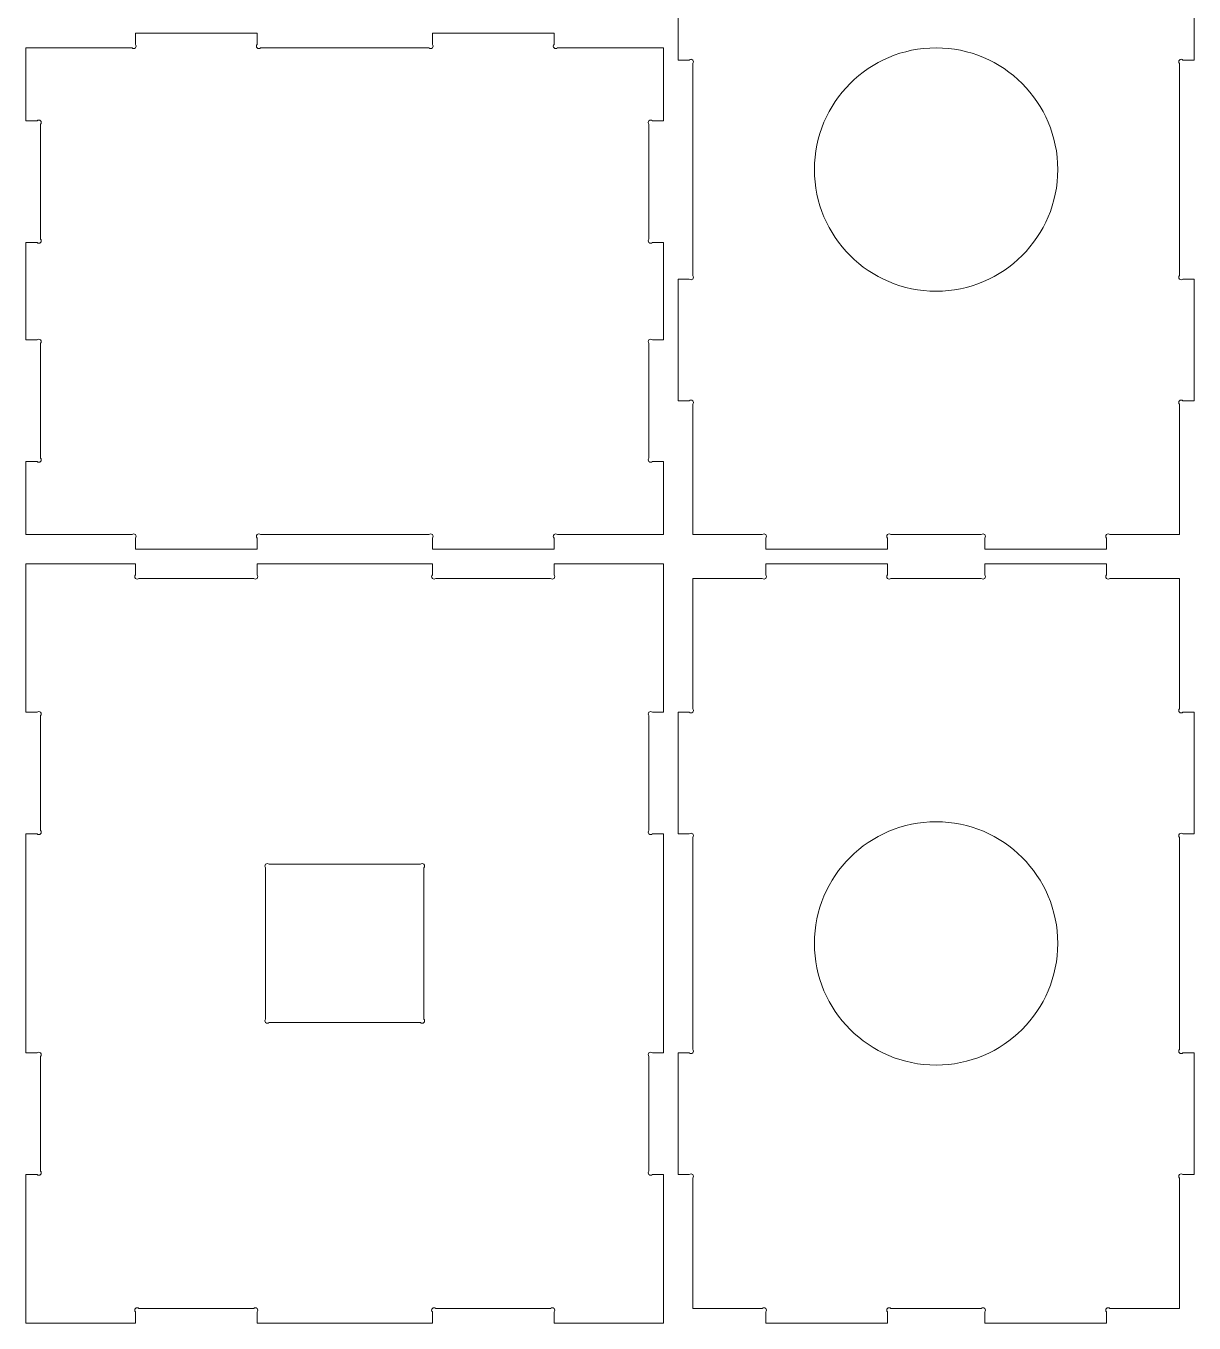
# Model space of a CAD drawing. Header units: millimetres. Extents: x -3384 to 3389, y -1572 to 2591.
# Drawn here: x 2235 to 2715, y 445 to 978 of the extents above; entities that cross this region are included whole.
import ezdxf

# ---------------------------------------------------------------- set-up
doc = ezdxf.new("R2010")
doc.units = ezdxf.units.MM
doc.header["$MEASUREMENT"] = 0
doc.layers.add('Camada 1', color=7, linetype='Continuous')

msp = doc.modelspace()

# ---------------------------------------------------------------- linework, layer by layer
at = {"layer": 'Camada 1', "color": 230, "lineweight": 9}
for points, knots in [([(2508.7326, 1014.9925), (2509.1231, 1014.602), (2509.1231, 1013.9688), (2508.7326, 1013.5783), (2508.7326, 1013.5783), (2508.3421, 1013.1878), (2507.7089, 1013.1878), (2507.3184, 1013.5783), (2507.3184, 1013.5783), (2507.3184, 1013.5783), (2502.7326, 1013.5783), (2502.7326, 1013.5783), (2502.7326, 1013.5783), (2502.7326, 1013.5783), (2502.7326, 963.5783), (2502.7326, 963.5783), (2502.7326, 963.5783), (2502.7326, 963.5783), (2507.3184, 963.5783), (2507.3184, 963.5783), (2507.3184, 963.5783), (2507.7089, 963.9688), (2508.3421, 963.9688), (2508.7326, 963.5783), (2508.7326, 963.5783), (2509.1231, 963.1878), (2509.1231, 962.5546), (2508.7326, 962.1641), (2508.7326, 962.1641), (2508.7326, 962.1641), (2508.7326, 874.9925), (2508.7326, 874.9925), (2508.7326, 874.9925), (2509.1231, 874.602), (2509.1231, 873.9688), (2508.7326, 873.5783), (2508.7326, 873.5783), (2508.3421, 873.1878), (2507.7089, 873.1878), (2507.3184, 873.5783), (2507.3184, 873.5783), (2507.3184, 873.5783), (2502.7326, 873.5783), (2502.7326, 873.5783), (2502.7326, 873.5783), (2502.7326, 873.5783), (2502.7326, 823.5783), (2502.7326, 823.5783), (2502.7326, 823.5783), (2502.7326, 823.5783), (2507.3184, 823.5783), (2507.3184, 823.5783), (2507.3184, 823.5783), (2507.7089, 823.9688), (2508.3421, 823.9688), (2508.7326, 823.5783), (2508.7326, 823.5783), (2509.1231, 823.1878), (2509.1231, 822.5546), (2508.7326, 822.1641), (2508.7326, 822.1641), (2508.7326, 822.1641), (2508.7326, 768.5783), (2508.7326, 768.5783), (2508.7326, 768.5783), (2508.7326, 768.5783), (2537.3184, 768.5783), (2537.3184, 768.5783), (2537.3184, 768.5783), (2537.7089, 768.9688), (2538.3421, 768.9688), (2538.7326, 768.5783), (2538.7326, 768.5783), (2539.1231, 768.1878), (2539.1231, 767.5546), (2538.7326, 767.1641), (2538.7326, 767.1641), (2538.7326, 767.1641), (2538.7326, 762.5783), (2538.7326, 762.5783), (2538.7326, 762.5783), (2538.7326, 762.5783), (2588.7326, 762.5783), (2588.7326, 762.5783), (2588.7326, 762.5783), (2588.7326, 762.5783), (2588.7326, 767.1641), (2588.7326, 767.1641), (2588.7326, 767.1641), (2588.3421, 767.5546), (2588.3421, 768.1878), (2588.7326, 768.5783), (2588.7326, 768.5783), (2589.1231, 768.9688), (2589.7563, 768.9688), (2590.1468, 768.5783), (2590.1468, 768.5783), (2590.1468, 768.5783), (2627.3184, 768.5783), (2627.3184, 768.5783), (2627.3184, 768.5783), (2627.7089, 768.9688), (2628.3421, 768.9688), (2628.7326, 768.5783), (2628.7326, 768.5783), (2629.1231, 768.1878), (2629.1231, 767.5546), (2628.7326, 767.1641), (2628.7326, 767.1641), (2628.7326, 767.1641), (2628.7326, 762.5783), (2628.7326, 762.5783), (2628.7326, 762.5783), (2628.7326, 762.5783), (2678.7326, 762.5783), (2678.7326, 762.5783), (2678.7326, 762.5783), (2678.7326, 762.5783), (2678.7326, 767.1641), (2678.7326, 767.1641), (2678.7326, 767.1641), (2678.3421, 767.5546), (2678.3421, 768.1878), (2678.7326, 768.5783), (2678.7326, 768.5783), (2679.1231, 768.9688), (2679.7563, 768.9688), (2680.1468, 768.5783), (2680.1468, 768.5783), (2680.1468, 768.5783), (2708.7326, 768.5783), (2708.7326, 768.5783), (2708.7326, 768.5783), (2708.7326, 768.5783), (2708.7326, 822.1641), (2708.7326, 822.1641), (2708.7326, 822.1641), (2708.3421, 822.5546), (2708.3421, 823.1878), (2708.7326, 823.5783), (2708.7326, 823.5783), (2709.1231, 823.9688), (2709.7563, 823.9688), (2710.1468, 823.5783), (2710.1468, 823.5783), (2710.1468, 823.5783), (2714.7326, 823.5783), (2714.7326, 823.5783), (2714.7326, 823.5783), (2714.7326, 823.5783), (2714.7326, 873.5783), (2714.7326, 873.5783), (2714.7326, 873.5783), (2714.7326, 873.5783), (2710.1468, 873.5783), (2710.1468, 873.5783), (2710.1468, 873.5783), (2709.7563, 873.1878), (2709.1231, 873.1878), (2708.7326, 873.5783), (2708.7326, 873.5783), (2708.3421, 873.9688), (2708.3421, 874.602), (2708.7326, 874.9925), (2708.7326, 874.9925), (2708.7326, 874.9925), (2708.7326, 962.1641), (2708.7326, 962.1641), (2708.7326, 962.1641), (2708.3421, 962.5546), (2708.3421, 963.1878), (2708.7326, 963.5783), (2708.7326, 963.5783), (2709.1231, 963.9688), (2709.7563, 963.9688), (2710.1468, 963.5783), (2710.1468, 963.5783), (2710.1468, 963.5783), (2714.7326, 963.5783), (2714.7326, 963.5783), (2714.7326, 963.5783), (2714.7326, 963.5783), (2714.7326, 1013.5783), (2714.7326, 1013.5783), (2714.7326, 1013.5783), (2714.7326, 1013.5783), (2710.1468, 1013.5783), (2710.1468, 1013.5783), (2710.1468, 1013.5783), (2709.7563, 1013.1878), (2709.1231, 1013.1878), (2708.7326, 1013.5783), (2708.7326, 1013.5783), (2708.3421, 1013.9688), (2708.3421, 1014.602), (2708.7326, 1014.9925), (2708.7326, 1014.9925), (2708.7326, 1014.9925), (2708.7326, 1068.5783), (2708.7326, 1068.5783), (2708.7326, 1068.5783), (2708.7326, 1068.5783), (2680.1468, 1068.5783), (2680.1468, 1068.5783), (2680.1468, 1068.5783), (2679.7563, 1068.1878), (2679.1231, 1068.1878), (2678.7326, 1068.5783), (2678.7326, 1068.5783), (2678.3421, 1068.9688), (2678.3421, 1069.602), (2678.7326, 1069.9925), (2678.7326, 1069.9925), (2678.7326, 1069.9925), (2678.7326, 1074.5783), (2678.7326, 1074.5783), (2678.7326, 1074.5783), (2678.7326, 1074.5783), (2628.7326, 1074.5783), (2628.7326, 1074.5783), (2628.7326, 1074.5783), (2628.7326, 1074.5783), (2628.7326, 1069.9925), (2628.7326, 1069.9925), (2628.7326, 1069.9925), (2629.1231, 1069.602), (2629.1231, 1068.9688), (2628.7326, 1068.5783), (2628.7326, 1068.5783), (2628.3421, 1068.1878), (2627.7089, 1068.1878), (2627.3184, 1068.5783), (2627.3184, 1068.5783), (2627.3184, 1068.5783), (2590.1468, 1068.5783), (2590.1468, 1068.5783), (2590.1468, 1068.5783), (2589.7563, 1068.1878), (2589.1231, 1068.1878), (2588.7326, 1068.5783), (2588.7326, 1068.5783), (2588.3421, 1068.9688), (2588.3421, 1069.602), (2588.7326, 1069.9925), (2588.7326, 1069.9925), (2588.7326, 1069.9925), (2588.7326, 1074.5783), (2588.7326, 1074.5783), (2588.7326, 1074.5783), (2588.7326, 1074.5783), (2538.7326, 1074.5783), (2538.7326, 1074.5783), (2538.7326, 1074.5783), (2538.7326, 1074.5783), (2538.7326, 1069.9925), (2538.7326, 1069.9925), (2538.7326, 1069.9925), (2539.1231, 1069.602), (2539.1231, 1068.9688), (2538.7326, 1068.5783), (2538.7326, 1068.5783), (2538.3421, 1068.1878), (2537.7089, 1068.1878), (2537.3184, 1068.5783), (2537.3184, 1068.5783), (2537.3184, 1068.5783), (2508.7326, 1068.5783), (2508.7326, 1068.5783), (2508.7326, 1068.5783), (2508.7326, 1068.5783), (2508.7326, 1014.9925), (2508.7326, 1014.9925)], [0, 0, 0, 0, 0.01449275, 0.01449275, 0.01449275, 0.01449275, 0.02898551, 0.02898551, 0.02898551, 0.02898551, 0.04347826, 0.04347826, 0.04347826, 0.04347826, 0.05797101, 0.05797101, 0.05797101, 0.05797101, 0.07246377, 0.07246377, 0.07246377, 0.07246377, 0.08695652, 0.08695652, 0.08695652, 0.08695652, 0.10144928, 0.10144928, 0.10144928, 0.10144928, 0.11594203, 0.11594203, 0.11594203, 0.11594203, 0.13043478, 0.13043478, 0.13043478, 0.13043478, 0.14492754, 0.14492754, 0.14492754, 0.14492754, 0.15942029, 0.15942029, 0.15942029, 0.15942029, 0.17391304, 0.17391304, 0.17391304, 0.17391304, 0.1884058, 0.1884058, 0.1884058, 0.1884058, 0.20289855, 0.20289855, 0.20289855, 0.20289855, 0.2173913, 0.2173913, 0.2173913, 0.2173913, 0.23188406, 0.23188406, 0.23188406, 0.23188406, 0.24637681, 0.24637681, 0.24637681, 0.24637681, 0.26086957, 0.26086957, 0.26086957, 0.26086957, 0.27536232, 0.27536232, 0.27536232, 0.27536232, 0.28985507, 0.28985507, 0.28985507, 0.28985507, 0.30434783, 0.30434783, 0.30434783, 0.30434783, 0.31884058, 0.31884058, 0.31884058, 0.31884058, 0.33333333, 0.33333333, 0.33333333, 0.33333333, 0.34782609, 0.34782609, 0.34782609, 0.34782609, 0.36231884, 0.36231884, 0.36231884, 0.36231884, 0.37681159, 0.37681159, 0.37681159, 0.37681159, 0.39130435, 0.39130435, 0.39130435, 0.39130435, 0.4057971, 0.4057971, 0.4057971, 0.4057971, 0.42028986, 0.42028986, 0.42028986, 0.42028986, 0.43478261, 0.43478261, 0.43478261, 0.43478261, 0.44927536, 0.44927536, 0.44927536, 0.44927536, 0.46376812, 0.46376812, 0.46376812, 0.46376812, 0.47826087, 0.47826087, 0.47826087, 0.47826087, 0.49275362, 0.49275362, 0.49275362, 0.49275362, 0.50724638, 0.50724638, 0.50724638, 0.50724638, 0.52173913, 0.52173913, 0.52173913, 0.52173913, 0.53623188, 0.53623188, 0.53623188, 0.53623188, 0.55072464, 0.55072464, 0.55072464, 0.55072464, 0.56521739, 0.56521739, 0.56521739, 0.56521739, 0.57971014, 0.57971014, 0.57971014, 0.57971014, 0.5942029, 0.5942029, 0.5942029, 0.5942029, 0.60869565, 0.60869565, 0.60869565, 0.60869565, 0.62318841, 0.62318841, 0.62318841, 0.62318841, 0.63768116, 0.63768116, 0.63768116, 0.63768116, 0.65217391, 0.65217391, 0.65217391, 0.65217391, 0.66666667, 0.66666667, 0.66666667, 0.66666667, 0.68115942, 0.68115942, 0.68115942, 0.68115942, 0.69565217, 0.69565217, 0.69565217, 0.69565217, 0.71014493, 0.71014493, 0.71014493, 0.71014493, 0.72463768, 0.72463768, 0.72463768, 0.72463768, 0.73913043, 0.73913043, 0.73913043, 0.73913043, 0.75362319, 0.75362319, 0.75362319, 0.75362319, 0.76811594, 0.76811594, 0.76811594, 0.76811594, 0.7826087, 0.7826087, 0.7826087, 0.7826087, 0.79710145, 0.79710145, 0.79710145, 0.79710145, 0.8115942, 0.8115942, 0.8115942, 0.8115942, 0.82608696, 0.82608696, 0.82608696, 0.82608696, 0.84057971, 0.84057971, 0.84057971, 0.84057971, 0.85507246, 0.85507246, 0.85507246, 0.85507246, 0.86956522, 0.86956522, 0.86956522, 0.86956522, 0.88405797, 0.88405797, 0.88405797, 0.88405797, 0.89855072, 0.89855072, 0.89855072, 0.89855072, 0.91304348, 0.91304348, 0.91304348, 0.91304348, 0.92753623, 0.92753623, 0.92753623, 0.92753623, 0.94202899, 0.94202899, 0.94202899, 0.94202899, 0.95652174, 0.95652174, 0.95652174, 0.95652174, 0.97101449, 0.97101449, 0.97101449, 0.97101449, 1, 1, 1, 1]), ([(2401.7326, 762.5783), (2401.7326, 762.5783), (2451.7326, 762.5783), (2451.7326, 762.5783), (2451.7326, 762.5783), (2451.7326, 762.5783), (2451.7326, 767.1641), (2451.7326, 767.1641), (2451.7326, 767.1641), (2451.3421, 767.5546), (2451.3421, 768.1878), (2451.7326, 768.5783), (2451.7326, 768.5783), (2452.1231, 768.9688), (2452.7563, 768.9688), (2453.1468, 768.5783), (2453.1468, 768.5783), (2453.1468, 768.5783), (2496.7326, 768.5783), (2496.7326, 768.5783), (2496.7326, 768.5783), (2496.7326, 768.5783), (2496.7326, 798.5783), (2496.7326, 798.5783), (2496.7326, 798.5783), (2496.7326, 798.5783), (2492.1468, 798.5783), (2492.1468, 798.5783), (2492.1468, 798.5783), (2491.7563, 798.1878), (2491.1231, 798.1878), (2490.7326, 798.5783), (2490.7326, 798.5783), (2490.3421, 798.9688), (2490.3421, 799.602), (2490.7326, 799.9925), (2490.7326, 799.9925), (2490.7326, 799.9925), (2490.7326, 847.1641), (2490.7326, 847.1641), (2490.7326, 847.1641), (2490.3421, 847.5546), (2490.3421, 848.1878), (2490.7326, 848.5783), (2490.7326, 848.5783), (2491.1231, 848.9688), (2491.7563, 848.9688), (2492.1468, 848.5783), (2492.1468, 848.5783), (2492.1468, 848.5783), (2496.7326, 848.5783), (2496.7326, 848.5783), (2496.7326, 848.5783), (2496.7326, 848.5783), (2496.7326, 888.5783), (2496.7326, 888.5783), (2496.7326, 888.5783), (2496.7326, 888.5783), (2492.1468, 888.5783), (2492.1468, 888.5783), (2492.1468, 888.5783), (2491.7563, 888.1878), (2491.1231, 888.1878), (2490.7326, 888.5783), (2490.7326, 888.5783), (2490.3421, 888.9688), (2490.3421, 889.602), (2490.7326, 889.9925), (2490.7326, 889.9925), (2490.7326, 889.9925), (2490.7326, 937.1641), (2490.7326, 937.1641), (2490.7326, 937.1641), (2490.3421, 937.5546), (2490.3421, 938.1878), (2490.7326, 938.5783), (2490.7326, 938.5783), (2491.1231, 938.9688), (2491.7563, 938.9688), (2492.1468, 938.5783), (2492.1468, 938.5783), (2492.1468, 938.5783), (2496.7326, 938.5783), (2496.7326, 938.5783), (2496.7326, 938.5783), (2496.7326, 938.5783), (2496.7326, 968.5783), (2496.7326, 968.5783), (2496.7326, 968.5783), (2496.7326, 968.5783), (2453.1468, 968.5783), (2453.1468, 968.5783), (2453.1468, 968.5783), (2452.7563, 968.1878), (2452.1231, 968.1878), (2451.7326, 968.5783), (2451.7326, 968.5783), (2451.3421, 968.9688), (2451.3421, 969.602), (2451.7326, 969.9925), (2451.7326, 969.9925), (2451.7326, 969.9925), (2451.7326, 974.5783), (2451.7326, 974.5783), (2451.7326, 974.5783), (2451.7326, 974.5783), (2401.7326, 974.5783), (2401.7326, 974.5783), (2401.7326, 974.5783), (2401.7326, 974.5783), (2401.7326, 969.9925), (2401.7326, 969.9925), (2401.7326, 969.9925), (2402.1231, 969.602), (2402.1231, 968.9688), (2401.7326, 968.5783), (2401.7326, 968.5783), (2401.3421, 968.1878), (2400.7089, 968.1878), (2400.3184, 968.5783), (2400.3184, 968.5783), (2400.3184, 968.5783), (2331.1468, 968.5783), (2331.1468, 968.5783), (2331.1468, 968.5783), (2330.7563, 968.1878), (2330.1231, 968.1878), (2329.7326, 968.5783), (2329.7326, 968.5783), (2329.3421, 968.9688), (2329.3421, 969.602), (2329.7326, 969.9925), (2329.7326, 969.9925), (2329.7326, 969.9925), (2329.7326, 974.5783), (2329.7326, 974.5783), (2329.7326, 974.5783), (2329.7326, 974.5783), (2279.7326, 974.5783), (2279.7326, 974.5783), (2279.7326, 974.5783), (2279.7326, 974.5783), (2279.7326, 969.9925), (2279.7326, 969.9925), (2279.7326, 969.9925), (2280.1231, 969.602), (2280.1231, 968.9688), (2279.7326, 968.5783), (2279.7326, 968.5783), (2279.3421, 968.1878), (2278.7089, 968.1878), (2278.3184, 968.5783), (2278.3184, 968.5783), (2278.3184, 968.5783), (2234.7326, 968.5783), (2234.7326, 968.5783), (2234.7326, 968.5783), (2234.7326, 968.5783), (2234.7326, 938.5783), (2234.7326, 938.5783), (2234.7326, 938.5783), (2234.7326, 938.5783), (2239.3184, 938.5783), (2239.3184, 938.5783), (2239.3184, 938.5783), (2239.7089, 938.9688), (2240.3421, 938.9688), (2240.7326, 938.5783), (2240.7326, 938.5783), (2241.1231, 938.1878), (2241.1231, 937.5546), (2240.7326, 937.1641), (2240.7326, 937.1641), (2240.7326, 937.1641), (2240.7326, 889.9925), (2240.7326, 889.9925), (2240.7326, 889.9925), (2241.1231, 889.602), (2241.1231, 888.9688), (2240.7326, 888.5783), (2240.7326, 888.5783), (2240.3421, 888.1878), (2239.7089, 888.1878), (2239.3184, 888.5783), (2239.3184, 888.5783), (2239.3184, 888.5783), (2234.7326, 888.5783), (2234.7326, 888.5783), (2234.7326, 888.5783), (2234.7326, 888.5783), (2234.7326, 848.5783), (2234.7326, 848.5783), (2234.7326, 848.5783), (2234.7326, 848.5783), (2239.3184, 848.5783), (2239.3184, 848.5783), (2239.3184, 848.5783), (2239.7089, 848.9688), (2240.3421, 848.9688), (2240.7326, 848.5783), (2240.7326, 848.5783), (2241.1231, 848.1878), (2241.1231, 847.5546), (2240.7326, 847.1641), (2240.7326, 847.1641), (2240.7326, 847.1641), (2240.7326, 799.9925), (2240.7326, 799.9925), (2240.7326, 799.9925), (2241.1231, 799.602), (2241.1231, 798.9688), (2240.7326, 798.5783), (2240.7326, 798.5783), (2240.3421, 798.1878), (2239.7089, 798.1878), (2239.3184, 798.5783), (2239.3184, 798.5783), (2239.3184, 798.5783), (2234.7326, 798.5783), (2234.7326, 798.5783), (2234.7326, 798.5783), (2234.7326, 798.5783), (2234.7326, 768.5783), (2234.7326, 768.5783), (2234.7326, 768.5783), (2234.7326, 768.5783), (2278.3184, 768.5783), (2278.3184, 768.5783), (2278.3184, 768.5783), (2278.7089, 768.9688), (2279.3421, 768.9688), (2279.7326, 768.5783), (2279.7326, 768.5783), (2280.1231, 768.1878), (2280.1231, 767.5546), (2279.7326, 767.1641), (2279.7326, 767.1641), (2279.7326, 767.1641), (2279.7326, 762.5783), (2279.7326, 762.5783), (2279.7326, 762.5783), (2279.7326, 762.5783), (2329.7326, 762.5783), (2329.7326, 762.5783), (2329.7326, 762.5783), (2329.7326, 762.5783), (2329.7326, 767.1641), (2329.7326, 767.1641), (2329.7326, 767.1641), (2329.3421, 767.5546), (2329.3421, 768.1878), (2329.7326, 768.5783), (2329.7326, 768.5783), (2330.1231, 768.9688), (2330.7563, 768.9688), (2331.1468, 768.5783), (2331.1468, 768.5783), (2331.1468, 768.5783), (2400.3184, 768.5783), (2400.3184, 768.5783), (2400.3184, 768.5783), (2400.7089, 768.9688), (2401.3421, 768.9688), (2401.7326, 768.5783), (2401.7326, 768.5783), (2402.1231, 768.1878), (2402.1231, 767.5546), (2401.7326, 767.1641), (2401.7326, 767.1641), (2401.7326, 767.1641), (2401.7326, 762.5783), (2401.7326, 762.5783)], [0, 0, 0, 0, 0.01449275, 0.01449275, 0.01449275, 0.01449275, 0.02898551, 0.02898551, 0.02898551, 0.02898551, 0.04347826, 0.04347826, 0.04347826, 0.04347826, 0.05797101, 0.05797101, 0.05797101, 0.05797101, 0.07246377, 0.07246377, 0.07246377, 0.07246377, 0.08695652, 0.08695652, 0.08695652, 0.08695652, 0.10144928, 0.10144928, 0.10144928, 0.10144928, 0.11594203, 0.11594203, 0.11594203, 0.11594203, 0.13043478, 0.13043478, 0.13043478, 0.13043478, 0.14492754, 0.14492754, 0.14492754, 0.14492754, 0.15942029, 0.15942029, 0.15942029, 0.15942029, 0.17391304, 0.17391304, 0.17391304, 0.17391304, 0.1884058, 0.1884058, 0.1884058, 0.1884058, 0.20289855, 0.20289855, 0.20289855, 0.20289855, 0.2173913, 0.2173913, 0.2173913, 0.2173913, 0.23188406, 0.23188406, 0.23188406, 0.23188406, 0.24637681, 0.24637681, 0.24637681, 0.24637681, 0.26086957, 0.26086957, 0.26086957, 0.26086957, 0.27536232, 0.27536232, 0.27536232, 0.27536232, 0.28985507, 0.28985507, 0.28985507, 0.28985507, 0.30434783, 0.30434783, 0.30434783, 0.30434783, 0.31884058, 0.31884058, 0.31884058, 0.31884058, 0.33333333, 0.33333333, 0.33333333, 0.33333333, 0.34782609, 0.34782609, 0.34782609, 0.34782609, 0.36231884, 0.36231884, 0.36231884, 0.36231884, 0.37681159, 0.37681159, 0.37681159, 0.37681159, 0.39130435, 0.39130435, 0.39130435, 0.39130435, 0.4057971, 0.4057971, 0.4057971, 0.4057971, 0.42028986, 0.42028986, 0.42028986, 0.42028986, 0.43478261, 0.43478261, 0.43478261, 0.43478261, 0.44927536, 0.44927536, 0.44927536, 0.44927536, 0.46376812, 0.46376812, 0.46376812, 0.46376812, 0.47826087, 0.47826087, 0.47826087, 0.47826087, 0.49275362, 0.49275362, 0.49275362, 0.49275362, 0.50724638, 0.50724638, 0.50724638, 0.50724638, 0.52173913, 0.52173913, 0.52173913, 0.52173913, 0.53623188, 0.53623188, 0.53623188, 0.53623188, 0.55072464, 0.55072464, 0.55072464, 0.55072464, 0.56521739, 0.56521739, 0.56521739, 0.56521739, 0.57971014, 0.57971014, 0.57971014, 0.57971014, 0.5942029, 0.5942029, 0.5942029, 0.5942029, 0.60869565, 0.60869565, 0.60869565, 0.60869565, 0.62318841, 0.62318841, 0.62318841, 0.62318841, 0.63768116, 0.63768116, 0.63768116, 0.63768116, 0.65217391, 0.65217391, 0.65217391, 0.65217391, 0.66666667, 0.66666667, 0.66666667, 0.66666667, 0.68115942, 0.68115942, 0.68115942, 0.68115942, 0.69565217, 0.69565217, 0.69565217, 0.69565217, 0.71014493, 0.71014493, 0.71014493, 0.71014493, 0.72463768, 0.72463768, 0.72463768, 0.72463768, 0.73913043, 0.73913043, 0.73913043, 0.73913043, 0.75362319, 0.75362319, 0.75362319, 0.75362319, 0.76811594, 0.76811594, 0.76811594, 0.76811594, 0.7826087, 0.7826087, 0.7826087, 0.7826087, 0.79710145, 0.79710145, 0.79710145, 0.79710145, 0.8115942, 0.8115942, 0.8115942, 0.8115942, 0.82608696, 0.82608696, 0.82608696, 0.82608696, 0.84057971, 0.84057971, 0.84057971, 0.84057971, 0.85507246, 0.85507246, 0.85507246, 0.85507246, 0.86956522, 0.86956522, 0.86956522, 0.86956522, 0.88405797, 0.88405797, 0.88405797, 0.88405797, 0.89855072, 0.89855072, 0.89855072, 0.89855072, 0.91304348, 0.91304348, 0.91304348, 0.91304348, 0.92753623, 0.92753623, 0.92753623, 0.92753623, 0.94202899, 0.94202899, 0.94202899, 0.94202899, 0.95652174, 0.95652174, 0.95652174, 0.95652174, 0.97101449, 0.97101449, 0.97101449, 0.97101449, 1, 1, 1, 1]), ([(2608.7323, 968.5783), (2636.3468, 968.5783), (2658.7326, 946.1926), (2658.7326, 918.5784), (2658.7326, 918.5784), (2658.7326, 890.9642), (2636.3469, 868.5784), (2608.7327, 868.5783), (2608.7327, 868.5783), (2581.1185, 868.5782), (2558.7327, 890.9639), (2558.7326, 918.5781), (2558.7326, 918.5781), (2558.7325, 946.1923), (2581.1181, 968.5782), (2608.7323, 968.5783)], [0, 0, 0, 0, 0.2, 0.2, 0.2, 0.2, 0.4, 0.4, 0.4, 0.4, 0.6, 0.6, 0.6, 0.6, 1, 1, 1, 1]), ([(2496.7326, 756.5783), (2496.7326, 756.5783), (2451.7326, 756.5783), (2451.7326, 756.5783), (2451.7326, 756.5783), (2451.7326, 756.5783), (2451.7326, 751.9925), (2451.7326, 751.9925), (2451.7326, 751.9925), (2452.1231, 751.602), (2452.1231, 750.9688), (2451.7326, 750.5783), (2451.7326, 750.5783), (2451.3421, 750.1878), (2450.7089, 750.1878), (2450.3184, 750.5783), (2450.3184, 750.5783), (2450.3184, 750.5783), (2403.1468, 750.5783), (2403.1468, 750.5783), (2403.1468, 750.5783), (2402.7563, 750.1878), (2402.1231, 750.1878), (2401.7326, 750.5783), (2401.7326, 750.5783), (2401.3421, 750.9688), (2401.3421, 751.602), (2401.7326, 751.9925), (2401.7326, 751.9925), (2401.7326, 751.9925), (2401.7326, 756.5783), (2401.7326, 756.5783), (2401.7326, 756.5783), (2401.7326, 756.5783), (2329.7326, 756.5783), (2329.7326, 756.5783), (2329.7326, 756.5783), (2329.7326, 756.5783), (2329.7326, 751.9925), (2329.7326, 751.9925), (2329.7326, 751.9925), (2330.1231, 751.602), (2330.1231, 750.9688), (2329.7326, 750.5783), (2329.7326, 750.5783), (2329.3421, 750.1878), (2328.7089, 750.1878), (2328.3184, 750.5783), (2328.3184, 750.5783), (2328.3184, 750.5783), (2281.1468, 750.5783), (2281.1468, 750.5783), (2281.1468, 750.5783), (2280.7563, 750.1878), (2280.1231, 750.1878), (2279.7326, 750.5783), (2279.7326, 750.5783), (2279.3421, 750.9688), (2279.3421, 751.602), (2279.7326, 751.9925), (2279.7326, 751.9925), (2279.7326, 751.9925), (2279.7326, 756.5783), (2279.7326, 756.5783), (2279.7326, 756.5783), (2279.7326, 756.5783), (2234.7326, 756.5783), (2234.7326, 756.5783), (2234.7326, 756.5783), (2234.7326, 756.5783), (2234.7326, 695.5783), (2234.7326, 695.5783), (2234.7326, 695.5783), (2234.7326, 695.5783), (2239.3184, 695.5783), (2239.3184, 695.5783), (2239.3184, 695.5783), (2239.7089, 695.9688), (2240.3421, 695.9688), (2240.7326, 695.5783), (2240.7326, 695.5783), (2241.1231, 695.1878), (2241.1231, 694.5546), (2240.7326, 694.1641), (2240.7326, 694.1641), (2240.7326, 694.1641), (2240.7326, 646.9925), (2240.7326, 646.9925), (2240.7326, 646.9925), (2241.1231, 646.602), (2241.1231, 645.9688), (2240.7326, 645.5783), (2240.7326, 645.5783), (2240.3421, 645.1878), (2239.7089, 645.1878), (2239.3184, 645.5783), (2239.3184, 645.5783), (2239.3184, 645.5783), (2234.7326, 645.5783), (2234.7326, 645.5783), (2234.7326, 645.5783), (2234.7326, 645.5783), (2234.7326, 555.5783), (2234.7326, 555.5783), (2234.7326, 555.5783), (2234.7326, 555.5783), (2239.3184, 555.5783), (2239.3184, 555.5783), (2239.3184, 555.5783), (2239.7089, 555.9688), (2240.3421, 555.9688), (2240.7326, 555.5783), (2240.7326, 555.5783), (2241.1231, 555.1878), (2241.1231, 554.5546), (2240.7326, 554.1641), (2240.7326, 554.1641), (2240.7326, 554.1641), (2240.7326, 506.9925), (2240.7326, 506.9925), (2240.7326, 506.9925), (2241.1231, 506.602), (2241.1231, 505.9688), (2240.7326, 505.5783), (2240.7326, 505.5783), (2240.3421, 505.1878), (2239.7089, 505.1878), (2239.3184, 505.5783), (2239.3184, 505.5783), (2239.3184, 505.5783), (2234.7326, 505.5783), (2234.7326, 505.5783), (2234.7326, 505.5783), (2234.7326, 505.5783), (2234.7326, 444.5783), (2234.7326, 444.5783), (2234.7326, 444.5783), (2234.7326, 444.5783), (2279.7326, 444.5783), (2279.7326, 444.5783), (2279.7326, 444.5783), (2279.7326, 444.5783), (2279.7326, 449.1641), (2279.7326, 449.1641), (2279.7326, 449.1641), (2279.3421, 449.5546), (2279.3421, 450.1878), (2279.7326, 450.5783), (2279.7326, 450.5783), (2280.1231, 450.9688), (2280.7563, 450.9688), (2281.1468, 450.5783), (2281.1468, 450.5783), (2281.1468, 450.5783), (2328.3184, 450.5783), (2328.3184, 450.5783), (2328.3184, 450.5783), (2328.7089, 450.9688), (2329.3421, 450.9688), (2329.7326, 450.5783), (2329.7326, 450.5783), (2330.1231, 450.1878), (2330.1231, 449.5546), (2329.7326, 449.1641), (2329.7326, 449.1641), (2329.7326, 449.1641), (2329.7326, 444.5783), (2329.7326, 444.5783), (2329.7326, 444.5783), (2329.7326, 444.5783), (2401.7326, 444.5783), (2401.7326, 444.5783), (2401.7326, 444.5783), (2401.7326, 444.5783), (2401.7326, 449.1641), (2401.7326, 449.1641), (2401.7326, 449.1641), (2401.3421, 449.5546), (2401.3421, 450.1878), (2401.7326, 450.5783), (2401.7326, 450.5783), (2402.1231, 450.9688), (2402.7563, 450.9688), (2403.1468, 450.5783), (2403.1468, 450.5783), (2403.1468, 450.5783), (2450.3184, 450.5783), (2450.3184, 450.5783), (2450.3184, 450.5783), (2450.7089, 450.9688), (2451.3421, 450.9688), (2451.7326, 450.5783), (2451.7326, 450.5783), (2452.1231, 450.1878), (2452.1231, 449.5546), (2451.7326, 449.1641), (2451.7326, 449.1641), (2451.7326, 449.1641), (2451.7326, 444.5783), (2451.7326, 444.5783), (2451.7326, 444.5783), (2451.7326, 444.5783), (2496.7326, 444.5783), (2496.7326, 444.5783), (2496.7326, 444.5783), (2496.7326, 444.5783), (2496.7326, 505.5783), (2496.7326, 505.5783), (2496.7326, 505.5783), (2496.7326, 505.5783), (2492.1468, 505.5783), (2492.1468, 505.5783), (2492.1468, 505.5783), (2491.7563, 505.1878), (2491.1231, 505.1878), (2490.7326, 505.5783), (2490.7326, 505.5783), (2490.3421, 505.9688), (2490.3421, 506.602), (2490.7326, 506.9925), (2490.7326, 506.9925), (2490.7326, 506.9925), (2490.7326, 554.1641), (2490.7326, 554.1641), (2490.7326, 554.1641), (2490.3421, 554.5546), (2490.3421, 555.1878), (2490.7326, 555.5783), (2490.7326, 555.5783), (2491.1231, 555.9688), (2491.7563, 555.9688), (2492.1468, 555.5783), (2492.1468, 555.5783), (2492.1468, 555.5783), (2496.7326, 555.5783), (2496.7326, 555.5783), (2496.7326, 555.5783), (2496.7326, 555.5783), (2496.7326, 645.5783), (2496.7326, 645.5783), (2496.7326, 645.5783), (2496.7326, 645.5783), (2492.1468, 645.5783), (2492.1468, 645.5783), (2492.1468, 645.5783), (2491.7563, 645.1878), (2491.1231, 645.1878), (2490.7326, 645.5783), (2490.7326, 645.5783), (2490.3421, 645.9688), (2490.3421, 646.602), (2490.7326, 646.9925), (2490.7326, 646.9925), (2490.7326, 646.9925), (2490.7326, 694.1641), (2490.7326, 694.1641), (2490.7326, 694.1641), (2490.3421, 694.5546), (2490.3421, 695.1878), (2490.7326, 695.5783), (2490.7326, 695.5783), (2491.1231, 695.9688), (2491.7563, 695.9688), (2492.1468, 695.5783), (2492.1468, 695.5783), (2492.1468, 695.5783), (2496.7326, 695.5783), (2496.7326, 695.5783), (2496.7326, 695.5783), (2496.7326, 695.5783), (2496.7326, 756.5783), (2496.7326, 756.5783)], [0, 0, 0, 0, 0.01449275, 0.01449275, 0.01449275, 0.01449275, 0.02898551, 0.02898551, 0.02898551, 0.02898551, 0.04347826, 0.04347826, 0.04347826, 0.04347826, 0.05797101, 0.05797101, 0.05797101, 0.05797101, 0.07246377, 0.07246377, 0.07246377, 0.07246377, 0.08695652, 0.08695652, 0.08695652, 0.08695652, 0.10144928, 0.10144928, 0.10144928, 0.10144928, 0.11594203, 0.11594203, 0.11594203, 0.11594203, 0.13043478, 0.13043478, 0.13043478, 0.13043478, 0.14492754, 0.14492754, 0.14492754, 0.14492754, 0.15942029, 0.15942029, 0.15942029, 0.15942029, 0.17391304, 0.17391304, 0.17391304, 0.17391304, 0.1884058, 0.1884058, 0.1884058, 0.1884058, 0.20289855, 0.20289855, 0.20289855, 0.20289855, 0.2173913, 0.2173913, 0.2173913, 0.2173913, 0.23188406, 0.23188406, 0.23188406, 0.23188406, 0.24637681, 0.24637681, 0.24637681, 0.24637681, 0.26086957, 0.26086957, 0.26086957, 0.26086957, 0.27536232, 0.27536232, 0.27536232, 0.27536232, 0.28985507, 0.28985507, 0.28985507, 0.28985507, 0.30434783, 0.30434783, 0.30434783, 0.30434783, 0.31884058, 0.31884058, 0.31884058, 0.31884058, 0.33333333, 0.33333333, 0.33333333, 0.33333333, 0.34782609, 0.34782609, 0.34782609, 0.34782609, 0.36231884, 0.36231884, 0.36231884, 0.36231884, 0.37681159, 0.37681159, 0.37681159, 0.37681159, 0.39130435, 0.39130435, 0.39130435, 0.39130435, 0.4057971, 0.4057971, 0.4057971, 0.4057971, 0.42028986, 0.42028986, 0.42028986, 0.42028986, 0.43478261, 0.43478261, 0.43478261, 0.43478261, 0.44927536, 0.44927536, 0.44927536, 0.44927536, 0.46376812, 0.46376812, 0.46376812, 0.46376812, 0.47826087, 0.47826087, 0.47826087, 0.47826087, 0.49275362, 0.49275362, 0.49275362, 0.49275362, 0.50724638, 0.50724638, 0.50724638, 0.50724638, 0.52173913, 0.52173913, 0.52173913, 0.52173913, 0.53623188, 0.53623188, 0.53623188, 0.53623188, 0.55072464, 0.55072464, 0.55072464, 0.55072464, 0.56521739, 0.56521739, 0.56521739, 0.56521739, 0.57971014, 0.57971014, 0.57971014, 0.57971014, 0.5942029, 0.5942029, 0.5942029, 0.5942029, 0.60869565, 0.60869565, 0.60869565, 0.60869565, 0.62318841, 0.62318841, 0.62318841, 0.62318841, 0.63768116, 0.63768116, 0.63768116, 0.63768116, 0.65217391, 0.65217391, 0.65217391, 0.65217391, 0.66666667, 0.66666667, 0.66666667, 0.66666667, 0.68115942, 0.68115942, 0.68115942, 0.68115942, 0.69565217, 0.69565217, 0.69565217, 0.69565217, 0.71014493, 0.71014493, 0.71014493, 0.71014493, 0.72463768, 0.72463768, 0.72463768, 0.72463768, 0.73913043, 0.73913043, 0.73913043, 0.73913043, 0.75362319, 0.75362319, 0.75362319, 0.75362319, 0.76811594, 0.76811594, 0.76811594, 0.76811594, 0.7826087, 0.7826087, 0.7826087, 0.7826087, 0.79710145, 0.79710145, 0.79710145, 0.79710145, 0.8115942, 0.8115942, 0.8115942, 0.8115942, 0.82608696, 0.82608696, 0.82608696, 0.82608696, 0.84057971, 0.84057971, 0.84057971, 0.84057971, 0.85507246, 0.85507246, 0.85507246, 0.85507246, 0.86956522, 0.86956522, 0.86956522, 0.86956522, 0.88405797, 0.88405797, 0.88405797, 0.88405797, 0.89855072, 0.89855072, 0.89855072, 0.89855072, 0.91304348, 0.91304348, 0.91304348, 0.91304348, 0.92753623, 0.92753623, 0.92753623, 0.92753623, 0.94202899, 0.94202899, 0.94202899, 0.94202899, 0.95652174, 0.95652174, 0.95652174, 0.95652174, 0.97101449, 0.97101449, 0.97101449, 0.97101449, 1, 1, 1, 1]), ([(2508.7326, 696.9925), (2509.1231, 696.602), (2509.1231, 695.9688), (2508.7326, 695.5783), (2508.7326, 695.5783), (2508.3421, 695.1878), (2507.7089, 695.1878), (2507.3184, 695.5783), (2507.3184, 695.5783), (2507.3184, 695.5783), (2502.7326, 695.5783), (2502.7326, 695.5783), (2502.7326, 695.5783), (2502.7326, 695.5783), (2502.7326, 645.5783), (2502.7326, 645.5783), (2502.7326, 645.5783), (2502.7326, 645.5783), (2507.3184, 645.5783), (2507.3184, 645.5783), (2507.3184, 645.5783), (2507.7089, 645.9688), (2508.3421, 645.9688), (2508.7326, 645.5783), (2508.7326, 645.5783), (2509.1231, 645.1878), (2509.1231, 644.5546), (2508.7326, 644.1641), (2508.7326, 644.1641), (2508.7326, 644.1641), (2508.7326, 556.9925), (2508.7326, 556.9925), (2508.7326, 556.9925), (2509.1231, 556.602), (2509.1231, 555.9688), (2508.7326, 555.5783), (2508.7326, 555.5783), (2508.3421, 555.1878), (2507.7089, 555.1878), (2507.3184, 555.5783), (2507.3184, 555.5783), (2507.3184, 555.5783), (2502.7326, 555.5783), (2502.7326, 555.5783), (2502.7326, 555.5783), (2502.7326, 555.5783), (2502.7326, 505.5783), (2502.7326, 505.5783), (2502.7326, 505.5783), (2502.7326, 505.5783), (2507.3184, 505.5783), (2507.3184, 505.5783), (2507.3184, 505.5783), (2507.7089, 505.9688), (2508.3421, 505.9688), (2508.7326, 505.5783), (2508.7326, 505.5783), (2509.1231, 505.1878), (2509.1231, 504.5546), (2508.7326, 504.1641), (2508.7326, 504.1641), (2508.7326, 504.1641), (2508.7326, 450.5783), (2508.7326, 450.5783), (2508.7326, 450.5783), (2508.7326, 450.5783), (2537.3184, 450.5783), (2537.3184, 450.5783), (2537.3184, 450.5783), (2537.7089, 450.9688), (2538.3421, 450.9688), (2538.7326, 450.5783), (2538.7326, 450.5783), (2539.1231, 450.1878), (2539.1231, 449.5546), (2538.7326, 449.1641), (2538.7326, 449.1641), (2538.7326, 449.1641), (2538.7326, 444.5783), (2538.7326, 444.5783), (2538.7326, 444.5783), (2538.7326, 444.5783), (2588.7326, 444.5783), (2588.7326, 444.5783), (2588.7326, 444.5783), (2588.7326, 444.5783), (2588.7326, 449.1641), (2588.7326, 449.1641), (2588.7326, 449.1641), (2588.3421, 449.5546), (2588.3421, 450.1878), (2588.7326, 450.5783), (2588.7326, 450.5783), (2589.1231, 450.9688), (2589.7563, 450.9688), (2590.1468, 450.5783), (2590.1468, 450.5783), (2590.1468, 450.5783), (2627.3184, 450.5783), (2627.3184, 450.5783), (2627.3184, 450.5783), (2627.7089, 450.9688), (2628.3421, 450.9688), (2628.7326, 450.5783), (2628.7326, 450.5783), (2629.1231, 450.1878), (2629.1231, 449.5546), (2628.7326, 449.1641), (2628.7326, 449.1641), (2628.7326, 449.1641), (2628.7326, 444.5783), (2628.7326, 444.5783), (2628.7326, 444.5783), (2628.7326, 444.5783), (2678.7326, 444.5783), (2678.7326, 444.5783), (2678.7326, 444.5783), (2678.7326, 444.5783), (2678.7326, 449.1641), (2678.7326, 449.1641), (2678.7326, 449.1641), (2678.3421, 449.5546), (2678.3421, 450.1878), (2678.7326, 450.5783), (2678.7326, 450.5783), (2679.1231, 450.9688), (2679.7563, 450.9688), (2680.1468, 450.5783), (2680.1468, 450.5783), (2680.1468, 450.5783), (2708.7326, 450.5783), (2708.7326, 450.5783), (2708.7326, 450.5783), (2708.7326, 450.5783), (2708.7326, 504.1641), (2708.7326, 504.1641), (2708.7326, 504.1641), (2708.3421, 504.5546), (2708.3421, 505.1878), (2708.7326, 505.5783), (2708.7326, 505.5783), (2709.1231, 505.9688), (2709.7563, 505.9688), (2710.1468, 505.5783), (2710.1468, 505.5783), (2710.1468, 505.5783), (2714.7326, 505.5783), (2714.7326, 505.5783), (2714.7326, 505.5783), (2714.7326, 505.5783), (2714.7326, 555.5783), (2714.7326, 555.5783), (2714.7326, 555.5783), (2714.7326, 555.5783), (2710.1468, 555.5783), (2710.1468, 555.5783), (2710.1468, 555.5783), (2709.7563, 555.1878), (2709.1231, 555.1878), (2708.7326, 555.5783), (2708.7326, 555.5783), (2708.3421, 555.9688), (2708.3421, 556.602), (2708.7326, 556.9925), (2708.7326, 556.9925), (2708.7326, 556.9925), (2708.7326, 644.1641), (2708.7326, 644.1641), (2708.7326, 644.1641), (2708.3421, 644.5546), (2708.3421, 645.1878), (2708.7326, 645.5783), (2708.7326, 645.5783), (2709.1231, 645.9688), (2709.7563, 645.9688), (2710.1468, 645.5783), (2710.1468, 645.5783), (2710.1468, 645.5783), (2714.7326, 645.5783), (2714.7326, 645.5783), (2714.7326, 645.5783), (2714.7326, 645.5783), (2714.7326, 695.5783), (2714.7326, 695.5783), (2714.7326, 695.5783), (2714.7326, 695.5783), (2710.1468, 695.5783), (2710.1468, 695.5783), (2710.1468, 695.5783), (2709.7563, 695.1878), (2709.1231, 695.1878), (2708.7326, 695.5783), (2708.7326, 695.5783), (2708.3421, 695.9688), (2708.3421, 696.602), (2708.7326, 696.9925), (2708.7326, 696.9925), (2708.7326, 696.9925), (2708.7326, 750.5783), (2708.7326, 750.5783), (2708.7326, 750.5783), (2708.7326, 750.5783), (2680.1468, 750.5783), (2680.1468, 750.5783), (2680.1468, 750.5783), (2679.7563, 750.1878), (2679.1231, 750.1878), (2678.7326, 750.5783), (2678.7326, 750.5783), (2678.3421, 750.9688), (2678.3421, 751.602), (2678.7326, 751.9925), (2678.7326, 751.9925), (2678.7326, 751.9925), (2678.7326, 756.5783), (2678.7326, 756.5783), (2678.7326, 756.5783), (2678.7326, 756.5783), (2628.7326, 756.5783), (2628.7326, 756.5783), (2628.7326, 756.5783), (2628.7326, 756.5783), (2628.7326, 751.9925), (2628.7326, 751.9925), (2628.7326, 751.9925), (2629.1231, 751.602), (2629.1231, 750.9688), (2628.7326, 750.5783), (2628.7326, 750.5783), (2628.3421, 750.1878), (2627.7089, 750.1878), (2627.3184, 750.5783), (2627.3184, 750.5783), (2627.3184, 750.5783), (2590.1468, 750.5783), (2590.1468, 750.5783), (2590.1468, 750.5783), (2589.7563, 750.1878), (2589.1231, 750.1878), (2588.7326, 750.5783), (2588.7326, 750.5783), (2588.3421, 750.9688), (2588.3421, 751.602), (2588.7326, 751.9925), (2588.7326, 751.9925), (2588.7326, 751.9925), (2588.7326, 756.5783), (2588.7326, 756.5783), (2588.7326, 756.5783), (2588.7326, 756.5783), (2538.7326, 756.5783), (2538.7326, 756.5783), (2538.7326, 756.5783), (2538.7326, 756.5783), (2538.7326, 751.9925), (2538.7326, 751.9925), (2538.7326, 751.9925), (2539.1231, 751.602), (2539.1231, 750.9688), (2538.7326, 750.5783), (2538.7326, 750.5783), (2538.3421, 750.1878), (2537.7089, 750.1878), (2537.3184, 750.5783), (2537.3184, 750.5783), (2537.3184, 750.5783), (2508.7326, 750.5783), (2508.7326, 750.5783), (2508.7326, 750.5783), (2508.7326, 750.5783), (2508.7326, 696.9925), (2508.7326, 696.9925)], [0, 0, 0, 0, 0.01449275, 0.01449275, 0.01449275, 0.01449275, 0.02898551, 0.02898551, 0.02898551, 0.02898551, 0.04347826, 0.04347826, 0.04347826, 0.04347826, 0.05797101, 0.05797101, 0.05797101, 0.05797101, 0.07246377, 0.07246377, 0.07246377, 0.07246377, 0.08695652, 0.08695652, 0.08695652, 0.08695652, 0.10144928, 0.10144928, 0.10144928, 0.10144928, 0.11594203, 0.11594203, 0.11594203, 0.11594203, 0.13043478, 0.13043478, 0.13043478, 0.13043478, 0.14492754, 0.14492754, 0.14492754, 0.14492754, 0.15942029, 0.15942029, 0.15942029, 0.15942029, 0.17391304, 0.17391304, 0.17391304, 0.17391304, 0.1884058, 0.1884058, 0.1884058, 0.1884058, 0.20289855, 0.20289855, 0.20289855, 0.20289855, 0.2173913, 0.2173913, 0.2173913, 0.2173913, 0.23188406, 0.23188406, 0.23188406, 0.23188406, 0.24637681, 0.24637681, 0.24637681, 0.24637681, 0.26086957, 0.26086957, 0.26086957, 0.26086957, 0.27536232, 0.27536232, 0.27536232, 0.27536232, 0.28985507, 0.28985507, 0.28985507, 0.28985507, 0.30434783, 0.30434783, 0.30434783, 0.30434783, 0.31884058, 0.31884058, 0.31884058, 0.31884058, 0.33333333, 0.33333333, 0.33333333, 0.33333333, 0.34782609, 0.34782609, 0.34782609, 0.34782609, 0.36231884, 0.36231884, 0.36231884, 0.36231884, 0.37681159, 0.37681159, 0.37681159, 0.37681159, 0.39130435, 0.39130435, 0.39130435, 0.39130435, 0.4057971, 0.4057971, 0.4057971, 0.4057971, 0.42028986, 0.42028986, 0.42028986, 0.42028986, 0.43478261, 0.43478261, 0.43478261, 0.43478261, 0.44927536, 0.44927536, 0.44927536, 0.44927536, 0.46376812, 0.46376812, 0.46376812, 0.46376812, 0.47826087, 0.47826087, 0.47826087, 0.47826087, 0.49275362, 0.49275362, 0.49275362, 0.49275362, 0.50724638, 0.50724638, 0.50724638, 0.50724638, 0.52173913, 0.52173913, 0.52173913, 0.52173913, 0.53623188, 0.53623188, 0.53623188, 0.53623188, 0.55072464, 0.55072464, 0.55072464, 0.55072464, 0.56521739, 0.56521739, 0.56521739, 0.56521739, 0.57971014, 0.57971014, 0.57971014, 0.57971014, 0.5942029, 0.5942029, 0.5942029, 0.5942029, 0.60869565, 0.60869565, 0.60869565, 0.60869565, 0.62318841, 0.62318841, 0.62318841, 0.62318841, 0.63768116, 0.63768116, 0.63768116, 0.63768116, 0.65217391, 0.65217391, 0.65217391, 0.65217391, 0.66666667, 0.66666667, 0.66666667, 0.66666667, 0.68115942, 0.68115942, 0.68115942, 0.68115942, 0.69565217, 0.69565217, 0.69565217, 0.69565217, 0.71014493, 0.71014493, 0.71014493, 0.71014493, 0.72463768, 0.72463768, 0.72463768, 0.72463768, 0.73913043, 0.73913043, 0.73913043, 0.73913043, 0.75362319, 0.75362319, 0.75362319, 0.75362319, 0.76811594, 0.76811594, 0.76811594, 0.76811594, 0.7826087, 0.7826087, 0.7826087, 0.7826087, 0.79710145, 0.79710145, 0.79710145, 0.79710145, 0.8115942, 0.8115942, 0.8115942, 0.8115942, 0.82608696, 0.82608696, 0.82608696, 0.82608696, 0.84057971, 0.84057971, 0.84057971, 0.84057971, 0.85507246, 0.85507246, 0.85507246, 0.85507246, 0.86956522, 0.86956522, 0.86956522, 0.86956522, 0.88405797, 0.88405797, 0.88405797, 0.88405797, 0.89855072, 0.89855072, 0.89855072, 0.89855072, 0.91304348, 0.91304348, 0.91304348, 0.91304348, 0.92753623, 0.92753623, 0.92753623, 0.92753623, 0.94202899, 0.94202899, 0.94202899, 0.94202899, 0.95652174, 0.95652174, 0.95652174, 0.95652174, 0.97101449, 0.97101449, 0.97101449, 0.97101449, 1, 1, 1, 1]), ([(2608.7323, 650.5783), (2636.3468, 650.5783), (2658.7326, 628.1926), (2658.7326, 600.5784), (2658.7326, 600.5784), (2658.7326, 572.9642), (2636.3469, 550.5784), (2608.7327, 550.5783), (2608.7327, 550.5783), (2581.1185, 550.5782), (2558.7327, 572.9639), (2558.7326, 600.5781), (2558.7326, 600.5781), (2558.7325, 628.1923), (2581.1181, 650.5782), (2608.7323, 650.5783)], [0, 0, 0, 0, 0.2, 0.2, 0.2, 0.2, 0.4, 0.4, 0.4, 0.4, 0.6, 0.6, 0.6, 0.6, 1, 1, 1, 1]), ([(2398.2326, 631.6641), (2398.2326, 631.6641), (2398.2326, 569.4925), (2398.2326, 569.4925), (2398.2326, 569.4925), (2398.6231, 569.102), (2398.6231, 568.4688), (2398.2326, 568.0783), (2398.2326, 568.0783), (2397.8421, 567.6878), (2397.2089, 567.6878), (2396.8184, 568.0783), (2396.8184, 568.0783), (2396.8184, 568.0783), (2334.6468, 568.0783), (2334.6468, 568.0783), (2334.6468, 568.0783), (2334.2563, 567.6878), (2333.6231, 567.6878), (2333.2326, 568.0783), (2333.2326, 568.0783), (2332.8421, 568.4688), (2332.8421, 569.102), (2333.2326, 569.4925), (2333.2326, 569.4925), (2333.2326, 569.4925), (2333.2326, 631.6641), (2333.2326, 631.6641), (2333.2326, 631.6641), (2332.8421, 632.0546), (2332.8421, 632.6878), (2333.2326, 633.0783), (2333.2326, 633.0783), (2333.6231, 633.4688), (2334.2563, 633.4688), (2334.6468, 633.0783), (2334.6468, 633.0783), (2334.6468, 633.0783), (2396.8184, 633.0783), (2396.8184, 633.0783), (2396.8184, 633.0783), (2397.2089, 633.4688), (2397.8421, 633.4688), (2398.2326, 633.0783), (2398.2326, 633.0783), (2398.6231, 632.6878), (2398.6231, 632.0546), (2398.2326, 631.6641)], [0, 0, 0, 0, 0.07692308, 0.07692308, 0.07692308, 0.07692308, 0.15384615, 0.15384615, 0.15384615, 0.15384615, 0.23076923, 0.23076923, 0.23076923, 0.23076923, 0.30769231, 0.30769231, 0.30769231, 0.30769231, 0.38461538, 0.38461538, 0.38461538, 0.38461538, 0.46153846, 0.46153846, 0.46153846, 0.46153846, 0.53846154, 0.53846154, 0.53846154, 0.53846154, 0.61538462, 0.61538462, 0.61538462, 0.61538462, 0.69230769, 0.69230769, 0.69230769, 0.69230769, 0.76923077, 0.76923077, 0.76923077, 0.76923077, 0.84615385, 0.84615385, 0.84615385, 0.84615385, 1, 1, 1, 1])]:
    msp.add_open_spline(points, degree=3, knots=knots, dxfattribs=at)

doc.saveas('drawing.dxf')
